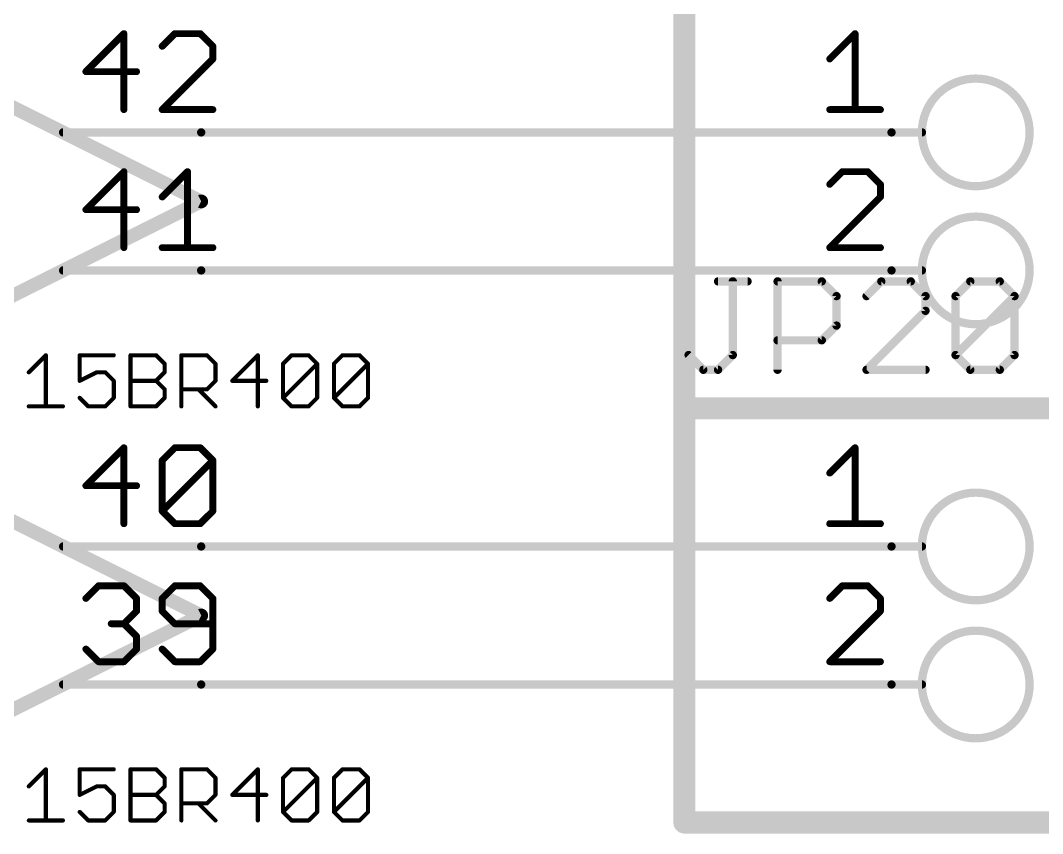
# Model space of a CAD drawing. Extents: x -72 to 265, y -97 to 216.
# Drawn here: x 19.53 to 38.34, y 32.82 to 47.78 of the extents above; entities that cross this region are included whole.
import ezdxf

# ---------------------------------------------------------------- set-up
doc = ezdxf.new("R2010")
doc.units = 0
for name, color, linetype in [('91', 94, 'CONTINUOUS'), ('94', 14, 'CONTINUOUS'), ('95', 251, 'CONTINUOUS'), ('96', 251, 'CONTINUOUS')]:
    doc.layers.add(name, color=color, linetype=linetype)

msp = doc.modelspace()

# ---------------------------------------------------------------- linework, layer by layer
at = {"layer": '91', "const_width": 0.1524}
for points in [[(22.86, 45.72), (35.56, 45.72)], [(35.56, 43.18), (22.86, 43.18)], [(22.86, 38.1), (35.56, 38.1)], [(35.56, 35.56), (22.86, 35.56)]]:
    msp.add_lwpolyline(points, dxfattribs=at)
at = {"layer": '91', "const_width": 0.0762}
for points in [[(22.86, 45.7581, 1), (22.86, 45.6819)], [(35.56, 45.6819, 1), (35.56, 45.7581)], [(22.86, 43.2181, 1), (22.86, 43.1419)], [(35.56, 43.1419, 1), (35.56, 43.2181)], [(22.86, 38.1381, 1), (22.86, 38.0619)], [(35.56, 38.0619, 1), (35.56, 38.1381)], [(22.86, 35.5981, 1), (22.86, 35.5219)], [(35.56, 35.5219, 1), (35.56, 35.5981)]]:
    msp.add_lwpolyline(points, format="xyb", dxfattribs=at)
at = {"layer": '94'}
for points, const_width in [([(22.86, 44.45), (15.24, 48.26)], 0.254), ([(31.75, 48.26), (31.75, 40.64)], 0.4064), ([(22.86, 45.72), (20.32, 45.72)], 0.1524), ([(35.56, 45.72), (36.1188, 45.72)], 0.1524), ([(15.24, 40.64), (22.86, 44.45)], 0.254), ([(22.86, 43.18), (20.32, 43.18)], 0.1524), ([(35.56, 43.18), (36.1188, 43.18)], 0.1524), ([(31.75, 40.64), (39.37, 40.64)], 0.4064), ([(39.37, 40.64), (31.75, 40.64)], 0.4064), ([(31.75, 40.64), (31.75, 33.02)], 0.4064), ([(22.86, 36.83), (15.24, 40.64)], 0.254), ([(22.86, 38.1), (20.32, 38.1)], 0.1524), ([(35.56, 38.1), (36.1188, 38.1)], 0.1524), ([(15.24, 33.02), (22.86, 36.83)], 0.254), ([(22.86, 35.56), (20.32, 35.56)], 0.1524), ([(35.56, 35.56), (36.1188, 35.56)], 0.1524), ([(31.75, 33.02), (39.37, 33.02)], 0.4064)]:
    msp.add_lwpolyline(points, dxfattribs=dict(at, const_width=const_width))
for points, const_width in [([(37.1094, 44.7294, 1), (37.1094, 46.7106, 1), (37.1094, 44.7294)], 0.1524), ([(20.32, 45.7581, 1), (20.32, 45.6819)], 0.0762), ([(22.86, 45.6819, 1), (22.86, 45.7581)], 0.0762), ([(35.56, 45.7581, 1), (35.56, 45.6819)], 0.0762), ([(36.1188, 45.6819, 1), (36.1188, 45.7581)], 0.0762), ([(22.8884, 44.3932, 1), (22.8316, 44.5068)], 0.127), ([(22.8316, 44.3932, 1), (22.8884, 44.5068)], 0.127), ([(37.1094, 42.1894, 1), (37.1094, 44.1706, 1), (37.1094, 42.1894)], 0.1524), ([(20.32, 43.2181, 1), (20.32, 43.1419)], 0.0762), ([(22.86, 43.1419, 1), (22.86, 43.2181)], 0.0762), ([(35.56, 43.2181, 1), (35.56, 43.1419)], 0.0762), ([(36.1188, 43.1419, 1), (36.1188, 43.2181)], 0.0762), ([(31.75, 40.7416, 1), (31.75, 40.5384)], 0.2032), ([(31.75, 40.7416, 1), (31.75, 40.5384)], 0.2032), ([(31.8516, 40.64, 1), (31.6484, 40.64)], 0.2032), ([(31.6484, 40.64, 1), (31.8516, 40.64)], 0.2032), ([(37.1094, 37.1094, 1), (37.1094, 39.0906, 1), (37.1094, 37.1094)], 0.1524), ([(20.32, 38.1381, 1), (20.32, 38.0619)], 0.0762), ([(22.86, 38.0619, 1), (22.86, 38.1381)], 0.0762), ([(35.56, 38.1381, 1), (35.56, 38.0619)], 0.0762), ([(36.1188, 38.0619, 1), (36.1188, 38.1381)], 0.0762), ([(22.8884, 36.7732, 1), (22.8316, 36.8868)], 0.127), ([(22.8316, 36.7732, 1), (22.8884, 36.8868)], 0.127), ([(37.1094, 34.5694, 1), (37.1094, 36.5506, 1), (37.1094, 34.5694)], 0.1524), ([(20.32, 35.5981, 1), (20.32, 35.5219)], 0.0762), ([(22.86, 35.5219, 1), (22.86, 35.5981)], 0.0762), ([(35.56, 35.5981, 1), (35.56, 35.5219)], 0.0762), ([(36.1188, 35.5219, 1), (36.1188, 35.5981)], 0.0762), ([(31.75, 33.1216, 1), (31.75, 32.9184)], 0.2032), ([(31.6484, 33.02, 1), (31.8516, 33.02)], 0.2032)]:
    msp.add_lwpolyline(points, format="xyb", dxfattribs=dict(at, const_width=const_width))
at = {"layer": '95'}
for points, const_width in [([(21.4382, 47.5373), (20.7391, 46.8382)], 0.127), ([(21.4382, 46.1391), (21.4382, 47.5373)], 0.127), ([(22.3754, 47.5373), (22.1424, 47.3043)], 0.127), ([(22.8415, 47.5373), (22.3754, 47.5373)], 0.127), ([(23.0745, 47.3043), (22.8415, 47.5373)], 0.127), ([(34.4234, 47.0712), (34.8895, 47.5373)], 0.127), ([(34.8895, 47.5373), (34.8895, 46.1391)], 0.127), ([(23.0745, 47.0712), (23.0745, 47.3043)], 0.127), ([(22.1424, 46.1391), (23.0745, 47.0712)], 0.127), ([(20.7391, 46.8382), (21.6712, 46.8382)], 0.127), ([(23.0745, 46.1391), (22.1424, 46.1391)], 0.127), ([(34.4234, 46.1391), (35.3556, 46.1391)], 0.127), ([(21.4382, 44.9973), (20.7391, 44.2982)], 0.127), ([(21.4382, 43.5991), (21.4382, 44.9973)], 0.127), ([(22.1424, 44.5312), (22.6084, 44.9973)], 0.127), ([(22.6084, 44.9973), (22.6084, 43.5991)], 0.127), ([(34.6565, 44.9973), (34.4234, 44.7643)], 0.127), ([(35.1225, 44.9973), (34.6565, 44.9973)], 0.127), ([(35.3556, 44.7643), (35.1225, 44.9973)], 0.127), ([(35.3556, 44.5312), (35.3556, 44.7643)], 0.127), ([(34.4234, 43.5991), (35.3556, 44.5312)], 0.127), ([(20.7391, 44.2982), (21.6712, 44.2982)], 0.127), ([(22.1424, 43.5991), (23.0745, 43.5991)], 0.127), ([(35.3556, 43.5991), (34.4234, 43.5991)], 0.127), ([(32.3685, 42.9782), (32.9109, 42.9782)], 0.1524), ([(32.6397, 41.6224), (32.6397, 42.9782)], 0.1524), ([(33.4634, 41.3512), (33.4634, 42.9782)], 0.1524), ([(33.4634, 42.9782), (34.2769, 42.9782)], 0.1524), ([(34.2769, 42.9782), (34.548, 42.707)], 0.1524), ([(35.3717, 42.9782), (35.1005, 42.707)], 0.1524), ([(35.914, 42.9782), (35.3717, 42.9782)], 0.1524), ([(36.1852, 42.707), (35.914, 42.9782)], 0.1524), ([(36.7377, 42.707), (37.0088, 42.9782)], 0.1524), ([(37.0088, 42.9782), (37.5512, 42.9782)], 0.1524), ([(37.5512, 42.9782), (37.8223, 42.707)], 0.1524), ([(34.548, 42.707), (34.548, 42.1647)], 0.1524), ([(36.1852, 42.4359), (36.1852, 42.707)], 0.1524), ([(36.7377, 41.6224), (36.7377, 42.707)], 0.1524), ([(36.7377, 41.6224), (37.8223, 42.707)], 0.1524), ([(37.8223, 42.707), (37.8223, 41.6224)], 0.1524), ([(35.1005, 41.3512), (36.1852, 42.4359)], 0.1524), ([(34.548, 42.1647), (34.2769, 41.8935)], 0.1524), ([(34.2769, 41.8935), (33.4634, 41.8935)], 0.1524), ([(31.8262, 41.6224), (32.0974, 41.3512)], 0.1524), ([(32.3685, 41.3512), (32.6397, 41.6224)], 0.1524), ([(37.0088, 41.3512), (36.7377, 41.6224)], 0.1524), ([(37.8223, 41.6224), (37.5512, 41.3512)], 0.1524), ([(32.0974, 41.3512), (32.3685, 41.3512)], 0.1524), ([(36.1852, 41.3512), (35.1005, 41.3512)], 0.1524), ([(37.5512, 41.3512), (37.0088, 41.3512)], 0.1524), ([(21.4382, 39.9173), (20.7391, 39.2182)], 0.127), ([(21.4382, 38.5191), (21.4382, 39.9173)], 0.127), ([(22.1424, 39.6843), (22.3754, 39.9173)], 0.127), ([(22.3754, 39.9173), (22.8415, 39.9173)], 0.127), ([(22.8415, 39.9173), (23.0745, 39.6843)], 0.127), ([(34.4234, 39.4512), (34.8895, 39.9173)], 0.127), ([(34.8895, 39.9173), (34.8895, 38.5191)], 0.127), ([(22.1424, 38.7521), (22.1424, 39.6843)], 0.127), ([(22.1424, 38.7521), (23.0745, 39.6843)], 0.127), ([(23.0745, 39.6843), (23.0745, 38.7521)], 0.127), ([(20.7391, 39.2182), (21.6712, 39.2182)], 0.127), ([(22.3754, 38.5191), (22.1424, 38.7521)], 0.127), ([(23.0745, 38.7521), (22.8415, 38.5191)], 0.127), ([(22.8415, 38.5191), (22.3754, 38.5191)], 0.127), ([(34.4234, 38.5191), (35.3556, 38.5191)], 0.127), ([(20.7391, 37.1443), (20.9721, 37.3773)], 0.127), ([(20.9721, 37.3773), (21.4382, 37.3773)], 0.127), ([(21.4382, 37.3773), (21.6712, 37.1443)], 0.127), ([(22.3754, 37.3773), (22.1424, 37.1443)], 0.127), ([(22.8415, 37.3773), (22.3754, 37.3773)], 0.127), ([(23.0745, 37.1443), (22.8415, 37.3773)], 0.127), ([(34.6565, 37.3773), (34.4234, 37.1443)], 0.127), ([(35.1225, 37.3773), (34.6565, 37.3773)], 0.127), ([(35.3556, 37.1443), (35.1225, 37.3773)], 0.127), ([(21.6712, 37.1443), (21.6712, 36.9112)], 0.127), ([(22.1424, 37.1443), (22.1424, 36.9112)], 0.127), ([(23.0745, 36.2121), (23.0745, 37.1443)], 0.127), ([(35.3556, 36.9112), (35.3556, 37.1443)], 0.127), ([(21.6712, 36.9112), (21.4382, 36.6782)], 0.127), ([(22.1424, 36.9112), (22.3754, 36.6782)], 0.127), ([(34.4234, 35.9791), (35.3556, 36.9112)], 0.127), ([(21.4382, 36.6782), (21.2052, 36.6782)], 0.127), ([(21.4382, 36.6782), (21.6712, 36.4452)], 0.127), ([(22.3754, 36.6782), (23.0745, 36.6782)], 0.127), ([(21.6712, 36.4452), (21.6712, 36.2121)], 0.127), ([(20.9721, 35.9791), (20.7391, 36.2121)], 0.127), ([(21.6712, 36.2121), (21.4382, 35.9791)], 0.127), ([(22.1424, 36.2121), (22.3754, 35.9791)], 0.127), ([(22.8415, 35.9791), (23.0745, 36.2121)], 0.127), ([(21.4382, 35.9791), (20.9721, 35.9791)], 0.127), ([(22.3754, 35.9791), (22.8415, 35.9791)], 0.127), ([(35.3556, 35.9791), (34.4234, 35.9791)], 0.127)]:
    msp.add_lwpolyline(points, dxfattribs=dict(at, const_width=const_width))
for points, const_width in [([(21.4699, 47.5373, 1), (21.4064, 47.5373)], 0.0635), ([(21.4606, 47.5148, 1), (21.4157, 47.5597)], 0.0635), ([(22.3754, 47.569, 1), (22.3754, 47.5055)], 0.0635), ([(22.3979, 47.5148, 1), (22.353, 47.5597)], 0.0635), ([(22.8639, 47.5597, 1), (22.819, 47.5148)], 0.0635), ([(22.8415, 47.5055, 1), (22.8415, 47.569)], 0.0635), ([(34.9212, 47.5373, 1), (34.8577, 47.5373)], 0.0635), ([(34.9119, 47.5148, 1), (34.867, 47.5597)], 0.0635), ([(22.1199, 47.3267, 1), (22.1648, 47.2818)], 0.0635), ([(23.1063, 47.3043, 1), (23.0428, 47.3043)], 0.0635), ([(23.0521, 47.2818, 1), (23.097, 47.3267)], 0.0635), ([(23.0428, 47.0712, 1), (23.1063, 47.0712)], 0.0635), ([(23.097, 47.0488, 1), (23.0521, 47.0937)], 0.0635), ([(34.401, 47.0937, 1), (34.4459, 47.0488)], 0.0635), ([(20.7391, 46.8699, 1), (20.7391, 46.8064)], 0.0635), ([(20.7166, 46.8606, 1), (20.7616, 46.8157)], 0.0635), ([(21.6712, 46.8064, 1), (21.6712, 46.8699)], 0.0635), ([(21.4064, 46.1391, 1), (21.4699, 46.1391)], 0.0635), ([(22.1424, 46.1709, 1), (22.1424, 46.1073)], 0.0635), ([(22.1199, 46.1616, 1), (22.1648, 46.1166)], 0.0635), ([(23.0745, 46.1073, 1), (23.0745, 46.1709)], 0.0635), ([(34.4234, 46.1709, 1), (34.4234, 46.1073)], 0.0635), ([(34.8577, 46.1391, 1), (34.9212, 46.1391)], 0.0635), ([(35.3556, 46.1073, 1), (35.3556, 46.1709)], 0.0635), ([(21.4699, 44.9973, 1), (21.4064, 44.9973)], 0.0635), ([(21.4606, 44.9748, 1), (21.4157, 45.0197)], 0.0635), ([(22.6402, 44.9973, 1), (22.5767, 44.9973)], 0.0635), ([(22.6309, 44.9748, 1), (22.586, 45.0197)], 0.0635), ([(34.6565, 45.029, 1), (34.6565, 44.9655)], 0.0635), ([(34.6789, 44.9748, 1), (34.634, 45.0197)], 0.0635), ([(35.145, 45.0197, 1), (35.1001, 44.9748)], 0.0635), ([(35.1225, 44.9655, 1), (35.1225, 45.029)], 0.0635), ([(34.401, 44.7867, 1), (34.4459, 44.7418)], 0.0635), ([(35.3873, 44.7643, 1), (35.3238, 44.7643)], 0.0635), ([(35.3331, 44.7418, 1), (35.378, 44.7867)], 0.0635), ([(22.1199, 44.5537, 1), (22.1648, 44.5088)], 0.0635), ([(35.378, 44.5088, 1), (35.3331, 44.5537)], 0.0635), ([(35.3238, 44.5312, 1), (35.3873, 44.5312)], 0.0635), ([(20.7391, 44.3299, 1), (20.7391, 44.2664)], 0.0635), ([(20.7166, 44.3206, 1), (20.7616, 44.2757)], 0.0635), ([(21.6712, 44.2664, 1), (21.6712, 44.3299)], 0.0635), ([(21.4064, 43.5991, 1), (21.4699, 43.5991)], 0.0635), ([(22.1424, 43.6309, 1), (22.1424, 43.5673)], 0.0635), ([(22.5767, 43.5991, 1), (22.6402, 43.5991)], 0.0635), ([(23.0745, 43.5673, 1), (23.0745, 43.6309)], 0.0635), ([(34.4234, 43.6309, 1), (34.4234, 43.5673)], 0.0635), ([(34.401, 43.6216, 1), (34.4459, 43.5766)], 0.0635), ([(35.3556, 43.5673, 1), (35.3556, 43.6309)], 0.0635), ([(32.3685, 43.0163, 1), (32.3685, 42.9401)], 0.0762), ([(32.6778, 42.9782, 1), (32.6016, 42.9782)], 0.0762), ([(32.9109, 42.9401, 1), (32.9109, 43.0163)], 0.0762), ([(33.5015, 42.9782, 1), (33.4253, 42.9782)], 0.0762), ([(33.4634, 43.0163, 1), (33.4634, 42.9401)], 0.0762), ([(34.3038, 43.0051, 1), (34.2499, 42.9512)], 0.0762), ([(34.2769, 42.9401, 1), (34.2769, 43.0163)], 0.0762), ([(35.3717, 43.0163, 1), (35.3717, 42.9401)], 0.0762), ([(35.3986, 42.9512, 1), (35.3447, 43.0051)], 0.0762), ([(35.9409, 43.0051, 1), (35.8871, 42.9512)], 0.0762), ([(35.914, 42.9401, 1), (35.914, 43.0163)], 0.0762), ([(37.0088, 43.0163, 1), (37.0088, 42.9401)], 0.0762), ([(37.0358, 42.9512, 1), (36.9819, 43.0051)], 0.0762), ([(37.5781, 43.0051, 1), (37.5242, 42.9512)], 0.0762), ([(37.5512, 42.9401, 1), (37.5512, 43.0163)], 0.0762), ([(34.5861, 42.707, 1), (34.5099, 42.707)], 0.0762), ([(34.5211, 42.6801, 1), (34.575, 42.734)], 0.0762), ([(35.0736, 42.734, 1), (35.1275, 42.6801)], 0.0762), ([(36.2233, 42.707, 1), (36.1471, 42.707)], 0.0762), ([(36.1582, 42.6801, 1), (36.2121, 42.734)], 0.0762), ([(36.7107, 42.734, 1), (36.7646, 42.6801)], 0.0762), ([(36.7758, 42.707, 1), (36.6996, 42.707)], 0.0762), ([(37.8604, 42.707, 1), (37.7842, 42.707)], 0.0762), ([(37.8493, 42.6801, 1), (37.7954, 42.734)], 0.0762), ([(37.7954, 42.6801, 1), (37.8493, 42.734)], 0.0762), ([(36.2121, 42.4089, 1), (36.1582, 42.4628)], 0.0762), ([(36.1471, 42.4359, 1), (36.2233, 42.4359)], 0.0762), ([(34.5099, 42.1647, 1), (34.5861, 42.1647)], 0.0762), ([(34.575, 42.1378, 1), (34.5211, 42.1916)], 0.0762), ([(33.4634, 41.9316, 1), (33.4634, 41.8554)], 0.0762), ([(34.2499, 41.9205, 1), (34.3038, 41.8666)], 0.0762), ([(34.2769, 41.8554, 1), (34.2769, 41.9316)], 0.0762), ([(31.8531, 41.6493, 1), (31.7993, 41.5954)], 0.0762), ([(32.6016, 41.6224, 1), (32.6778, 41.6224)], 0.0762), ([(32.6666, 41.5954, 1), (32.6128, 41.6493)], 0.0762), ([(36.7646, 41.6493, 1), (36.7107, 41.5954)], 0.0762), ([(36.7107, 41.6493, 1), (36.7646, 41.5954)], 0.0762), ([(36.6996, 41.6224, 1), (36.7758, 41.6224)], 0.0762), ([(37.7842, 41.6224, 1), (37.8604, 41.6224)], 0.0762), ([(37.8493, 41.5954, 1), (37.7954, 41.6493)], 0.0762), ([(32.0974, 41.3893, 1), (32.0974, 41.3131)], 0.0762), ([(32.0704, 41.3243, 1), (32.1243, 41.3781)], 0.0762), ([(32.3416, 41.3781, 1), (32.3955, 41.3243)], 0.0762), ([(32.3685, 41.3131, 1), (32.3685, 41.3893)], 0.0762), ([(33.4253, 41.3512, 1), (33.5015, 41.3512)], 0.0762), ([(35.1005, 41.3893, 1), (35.1005, 41.3131)], 0.0762), ([(35.0736, 41.3781, 1), (35.1275, 41.3243)], 0.0762), ([(36.1852, 41.3131, 1), (36.1852, 41.3893)], 0.0762), ([(37.0088, 41.3893, 1), (37.0088, 41.3131)], 0.0762), ([(36.9819, 41.3243, 1), (37.0358, 41.3781)], 0.0762), ([(37.5242, 41.3781, 1), (37.5781, 41.3243)], 0.0762), ([(37.5512, 41.3131, 1), (37.5512, 41.3893)], 0.0762), ([(21.4699, 39.9173, 1), (21.4064, 39.9173)], 0.0635), ([(21.4606, 39.8948, 1), (21.4157, 39.9397)], 0.0635), ([(22.3754, 39.949, 1), (22.3754, 39.8855)], 0.0635), ([(22.3979, 39.8948, 1), (22.353, 39.9397)], 0.0635), ([(22.8639, 39.9397, 1), (22.819, 39.8948)], 0.0635), ([(22.8415, 39.8855, 1), (22.8415, 39.949)], 0.0635), ([(34.9212, 39.9173, 1), (34.8577, 39.9173)], 0.0635), ([(34.9119, 39.8948, 1), (34.867, 39.9397)], 0.0635), ([(22.1741, 39.6843, 1), (22.1106, 39.6843)], 0.0635), ([(22.1199, 39.7067, 1), (22.1648, 39.6618)], 0.0635), ([(23.1063, 39.6843, 1), (23.0428, 39.6843)], 0.0635), ([(23.097, 39.6618, 1), (23.0521, 39.7067)], 0.0635), ([(23.0521, 39.6618, 1), (23.097, 39.7067)], 0.0635), ([(34.401, 39.4737, 1), (34.4459, 39.4288)], 0.0635), ([(20.7391, 39.2499, 1), (20.7391, 39.1864)], 0.0635), ([(20.7166, 39.2406, 1), (20.7616, 39.1957)], 0.0635), ([(21.6712, 39.1864, 1), (21.6712, 39.2499)], 0.0635), ([(22.1648, 38.7746, 1), (22.1199, 38.7297)], 0.0635), ([(22.1199, 38.7746, 1), (22.1648, 38.7297)], 0.0635), ([(22.1106, 38.7521, 1), (22.1741, 38.7521)], 0.0635), ([(23.0428, 38.7521, 1), (23.1063, 38.7521)], 0.0635), ([(23.097, 38.7297, 1), (23.0521, 38.7746)], 0.0635), ([(21.4064, 38.5191, 1), (21.4699, 38.5191)], 0.0635), ([(22.3754, 38.5509, 1), (22.3754, 38.4873)], 0.0635), ([(22.353, 38.4966, 1), (22.3979, 38.5416)], 0.0635), ([(22.819, 38.5416, 1), (22.8639, 38.4966)], 0.0635), ([(22.8415, 38.4873, 1), (22.8415, 38.5509)], 0.0635), ([(34.4234, 38.5509, 1), (34.4234, 38.4873)], 0.0635), ([(34.8577, 38.5191, 1), (34.9212, 38.5191)], 0.0635), ([(35.3556, 38.4873, 1), (35.3556, 38.5509)], 0.0635), ([(20.9721, 37.409, 1), (20.9721, 37.3455)], 0.0635), ([(20.9946, 37.3548, 1), (20.9497, 37.3997)], 0.0635), ([(21.4606, 37.3997, 1), (21.4157, 37.3548)], 0.0635), ([(21.4382, 37.3455, 1), (21.4382, 37.409)], 0.0635), ([(22.3754, 37.409, 1), (22.3754, 37.3455)], 0.0635), ([(22.3979, 37.3548, 1), (22.353, 37.3997)], 0.0635), ([(22.8639, 37.3997, 1), (22.819, 37.3548)], 0.0635), ([(22.8415, 37.3455, 1), (22.8415, 37.409)], 0.0635), ([(34.6565, 37.409, 1), (34.6565, 37.3455)], 0.0635), ([(34.6789, 37.3548, 1), (34.634, 37.3997)], 0.0635), ([(35.145, 37.3997, 1), (35.1001, 37.3548)], 0.0635), ([(35.1225, 37.3455, 1), (35.1225, 37.409)], 0.0635), ([(20.7166, 37.1667, 1), (20.7616, 37.1218)], 0.0635), ([(21.703, 37.1443, 1), (21.6395, 37.1443)], 0.0635), ([(21.6488, 37.1218, 1), (21.6937, 37.1667)], 0.0635), ([(22.1741, 37.1443, 1), (22.1106, 37.1443)], 0.0635), ([(22.1199, 37.1667, 1), (22.1648, 37.1218)], 0.0635), ([(23.1063, 37.1443, 1), (23.0428, 37.1443)], 0.0635), ([(23.0521, 37.1218, 1), (23.097, 37.1667)], 0.0635), ([(34.401, 37.1667, 1), (34.4459, 37.1218)], 0.0635), ([(35.3873, 37.1443, 1), (35.3238, 37.1443)], 0.0635), ([(35.3331, 37.1218, 1), (35.378, 37.1667)], 0.0635), ([(21.6395, 36.9112, 1), (21.703, 36.9112)], 0.0635), ([(21.6937, 36.8888, 1), (21.6488, 36.9337)], 0.0635), ([(22.1648, 36.9337, 1), (22.1199, 36.8888)], 0.0635), ([(22.1106, 36.9112, 1), (22.1741, 36.9112)], 0.0635), ([(35.3238, 36.9112, 1), (35.3873, 36.9112)], 0.0635), ([(35.378, 36.8888, 1), (35.3331, 36.9337)], 0.0635), ([(21.2052, 36.7099, 1), (21.2052, 36.6464)], 0.0635), ([(21.4606, 36.7006, 1), (21.4157, 36.6557)], 0.0635), ([(21.4157, 36.7006, 1), (21.4606, 36.6557)], 0.0635), ([(21.4382, 36.6464, 1), (21.4382, 36.7099)], 0.0635), ([(22.3754, 36.7099, 1), (22.3754, 36.6464)], 0.0635), ([(22.353, 36.6557, 1), (22.3979, 36.7006)], 0.0635), ([(23.0745, 36.6464, 1), (23.0745, 36.7099)], 0.0635), ([(21.703, 36.4452, 1), (21.6395, 36.4452)], 0.0635), ([(21.6488, 36.4227, 1), (21.6937, 36.4676)], 0.0635), ([(20.7616, 36.2346, 1), (20.7166, 36.1897)], 0.0635), ([(21.6395, 36.2121, 1), (21.703, 36.2121)], 0.0635), ([(21.6937, 36.1897, 1), (21.6488, 36.2346)], 0.0635), ([(22.1648, 36.2346, 1), (22.1199, 36.1897)], 0.0635), ([(23.0428, 36.2121, 1), (23.1063, 36.2121)], 0.0635), ([(23.097, 36.1897, 1), (23.0521, 36.2346)], 0.0635), ([(20.9721, 36.0109, 1), (20.9721, 35.9474)], 0.0635), ([(20.9497, 35.9566, 1), (20.9946, 36.0016)], 0.0635), ([(21.4157, 36.0016, 1), (21.4606, 35.9566)], 0.0635), ([(21.4382, 35.9474, 1), (21.4382, 36.0109)], 0.0635), ([(22.3754, 36.0109, 1), (22.3754, 35.9474)], 0.0635), ([(22.353, 35.9566, 1), (22.3979, 36.0016)], 0.0635), ([(22.819, 36.0016, 1), (22.8639, 35.9566)], 0.0635), ([(22.8415, 35.9474, 1), (22.8415, 36.0109)], 0.0635), ([(34.4234, 36.0109, 1), (34.4234, 35.9474)], 0.0635), ([(34.401, 36.0016, 1), (34.4459, 35.9566)], 0.0635), ([(35.3556, 35.9474, 1), (35.3556, 36.0109)], 0.0635)]:
    msp.add_lwpolyline(points, format="xyb", dxfattribs=dict(at, const_width=const_width))
at = {"layer": '96', "const_width": 0.0762}
for points in [[(19.6891, 41.3052), (20.0027, 41.6187)], [(20.0027, 41.6187), (20.0027, 40.6781)], [(21.2517, 41.6187), (20.6247, 41.6187)], [(20.6247, 41.6187), (20.6247, 41.1484)], [(21.5602, 40.6781), (21.5602, 41.6187)], [(21.5602, 41.6187), (22.0305, 41.6187)], [(22.0305, 41.6187), (22.1872, 41.4619)], [(22.4957, 40.6781), (22.4957, 41.6187)], [(22.4957, 41.6187), (22.966, 41.6187)], [(22.966, 41.6187), (23.1228, 41.4619)], [(23.9015, 41.6187), (23.4312, 41.1484)], [(23.9015, 40.6781), (23.9015, 41.6187)], [(24.3667, 41.4619), (24.5235, 41.6187)], [(24.5235, 41.6187), (24.837, 41.6187)], [(24.837, 41.6187), (24.9938, 41.4619)], [(25.3023, 41.4619), (25.459, 41.6187)], [(25.459, 41.6187), (25.7726, 41.6187)], [(25.7726, 41.6187), (25.9293, 41.4619)], [(22.1872, 41.4619), (22.1872, 41.3052)], [(23.1228, 41.4619), (23.1228, 41.1484)], [(24.3667, 40.8349), (24.3667, 41.4619)], [(24.3667, 40.8349), (24.9938, 41.4619)], [(24.9938, 41.4619), (24.9938, 40.8349)], [(25.3023, 40.8349), (25.3023, 41.4619)], [(25.3023, 40.8349), (25.9293, 41.4619)], [(25.9293, 41.4619), (25.9293, 40.8349)], [(20.6247, 41.1484), (20.9382, 41.3052)], [(20.9382, 41.3052), (21.095, 41.3052)], [(21.095, 41.3052), (21.2517, 41.1484)], [(21.2517, 41.1484), (21.2517, 40.8349)], [(21.5602, 41.1484), (22.0305, 41.1484)], [(22.1872, 41.3052), (22.0305, 41.1484)], [(22.0305, 41.1484), (22.1872, 40.9916)], [(23.1228, 41.1484), (22.966, 40.9916)], [(23.4312, 41.1484), (24.0583, 41.1484)], [(22.1872, 40.9916), (22.1872, 40.8349)], [(22.966, 40.9916), (22.4957, 40.9916)], [(22.8092, 40.9916), (23.1228, 40.6781)], [(20.7814, 40.6781), (20.6247, 40.8349)], [(21.2517, 40.8349), (21.095, 40.6781)], [(22.1872, 40.8349), (22.0305, 40.6781)], [(24.5235, 40.6781), (24.3667, 40.8349)], [(24.9938, 40.8349), (24.837, 40.6781)], [(25.459, 40.6781), (25.3023, 40.8349)], [(25.9293, 40.8349), (25.7726, 40.6781)], [(19.6891, 40.6781), (20.3162, 40.6781)], [(21.095, 40.6781), (20.7814, 40.6781)], [(22.0305, 40.6781), (21.5602, 40.6781)], [(24.837, 40.6781), (24.5235, 40.6781)], [(25.7726, 40.6781), (25.459, 40.6781)], [(19.6891, 33.6852), (20.0027, 33.9987)], [(20.0027, 33.9987), (20.0027, 33.0581)], [(21.2517, 33.9987), (20.6247, 33.9987)], [(20.6247, 33.9987), (20.6247, 33.5284)], [(21.5602, 33.0581), (21.5602, 33.9987)], [(21.5602, 33.9987), (22.0305, 33.9987)], [(22.0305, 33.9987), (22.1872, 33.8419)], [(22.4957, 33.0581), (22.4957, 33.9987)], [(22.4957, 33.9987), (22.966, 33.9987)], [(22.966, 33.9987), (23.1228, 33.8419)], [(23.9015, 33.9987), (23.4312, 33.5284)], [(23.9015, 33.0581), (23.9015, 33.9987)], [(24.3667, 33.8419), (24.5235, 33.9987)], [(24.5235, 33.9987), (24.837, 33.9987)], [(24.837, 33.9987), (24.9938, 33.8419)], [(25.3023, 33.8419), (25.459, 33.9987)], [(25.459, 33.9987), (25.7726, 33.9987)], [(25.7726, 33.9987), (25.9293, 33.8419)], [(22.1872, 33.8419), (22.1872, 33.6852)], [(23.1228, 33.8419), (23.1228, 33.5284)], [(24.3667, 33.2149), (24.3667, 33.8419)], [(24.3667, 33.2149), (24.9938, 33.8419)], [(24.9938, 33.8419), (24.9938, 33.2149)], [(25.3023, 33.2149), (25.3023, 33.8419)], [(25.3023, 33.2149), (25.9293, 33.8419)], [(25.9293, 33.8419), (25.9293, 33.2149)], [(20.6247, 33.5284), (20.9382, 33.6852)], [(20.9382, 33.6852), (21.095, 33.6852)], [(21.095, 33.6852), (21.2517, 33.5284)], [(22.1872, 33.6852), (22.0305, 33.5284)], [(21.2517, 33.5284), (21.2517, 33.2149)], [(21.5602, 33.5284), (22.0305, 33.5284)], [(22.0305, 33.5284), (22.1872, 33.3716)], [(23.1228, 33.5284), (22.966, 33.3716)], [(23.4312, 33.5284), (24.0583, 33.5284)], [(22.1872, 33.3716), (22.1872, 33.2149)], [(22.966, 33.3716), (22.4957, 33.3716)], [(22.8092, 33.3716), (23.1228, 33.0581)], [(19.6891, 33.0581), (20.3162, 33.0581)], [(20.7814, 33.0581), (20.6247, 33.2149)], [(21.095, 33.0581), (20.7814, 33.0581)], [(21.2517, 33.2149), (21.095, 33.0581)], [(22.0305, 33.0581), (21.5602, 33.0581)], [(22.1872, 33.2149), (22.0305, 33.0581)], [(24.5235, 33.0581), (24.3667, 33.2149)], [(24.837, 33.0581), (24.5235, 33.0581)], [(24.9938, 33.2149), (24.837, 33.0581)], [(25.459, 33.0581), (25.3023, 33.2149)], [(25.7726, 33.0581), (25.459, 33.0581)], [(25.9293, 33.2149), (25.7726, 33.0581)]]:
    msp.add_lwpolyline(points, dxfattribs=at)
at = {"layer": '96', "const_width": 0.0381}
for points in [[(20.0217, 41.6187, 1), (19.9836, 41.6187)], [(20.0161, 41.6052, 1), (19.9892, 41.6322)], [(20.6437, 41.6187, 1), (20.6056, 41.6187)], [(20.6247, 41.6378, 1), (20.6247, 41.5997)], [(21.2517, 41.5997, 1), (21.2517, 41.6378)], [(21.5792, 41.6187, 1), (21.5411, 41.6187)], [(21.5602, 41.6378, 1), (21.5602, 41.5997)], [(22.0439, 41.6322, 1), (22.017, 41.6052)], [(22.0305, 41.5997, 1), (22.0305, 41.6378)], [(22.5147, 41.6187, 1), (22.4766, 41.6187)], [(22.4957, 41.6378, 1), (22.4957, 41.5997)], [(22.9795, 41.6322, 1), (22.9525, 41.6052)], [(22.966, 41.5997, 1), (22.966, 41.6378)], [(23.9206, 41.6187, 1), (23.8825, 41.6187)], [(23.915, 41.6052, 1), (23.888, 41.6322)], [(24.5235, 41.6378, 1), (24.5235, 41.5997)], [(24.537, 41.6052, 1), (24.51, 41.6322)], [(24.8505, 41.6322, 1), (24.8236, 41.6052)], [(24.837, 41.5997, 1), (24.837, 41.6378)], [(25.459, 41.6378, 1), (25.459, 41.5997)], [(25.4725, 41.6052, 1), (25.4455, 41.6322)], [(25.786, 41.6322, 1), (25.7591, 41.6052)], [(25.7726, 41.5997, 1), (25.7726, 41.6378)], [(22.2063, 41.4619, 1), (22.1682, 41.4619)], [(22.1738, 41.4485, 1), (22.2007, 41.4754)], [(23.1418, 41.4619, 1), (23.1037, 41.4619)], [(23.1093, 41.4485, 1), (23.1362, 41.4754)], [(24.3858, 41.4619, 1), (24.3477, 41.4619)], [(24.3533, 41.4754, 1), (24.3802, 41.4485)], [(25.0129, 41.4619, 1), (24.9748, 41.4619)], [(25.0073, 41.4485, 1), (24.9803, 41.4754)], [(24.9803, 41.4485, 1), (25.0073, 41.4754)], [(25.3213, 41.4619, 1), (25.2832, 41.4619)], [(25.2888, 41.4754, 1), (25.3157, 41.4485)], [(25.9484, 41.4619, 1), (25.9103, 41.4619)], [(25.9428, 41.4485, 1), (25.9158, 41.4754)], [(25.9158, 41.4485, 1), (25.9428, 41.4754)], [(19.6757, 41.3186, 1), (19.7026, 41.2917)], [(20.6161, 41.1654, 1), (20.6332, 41.1314)], [(20.9382, 41.3242, 1), (20.9382, 41.2861)], [(20.9467, 41.2881, 1), (20.9297, 41.3222)], [(21.1084, 41.3186, 1), (21.0815, 41.2917)], [(21.095, 41.2861, 1), (21.095, 41.3242)], [(21.2708, 41.1484, 1), (21.2327, 41.1484)], [(21.2383, 41.1349, 1), (21.2652, 41.1619)], [(21.5602, 41.1675, 1), (21.5602, 41.1294)], [(22.0439, 41.1619, 1), (22.017, 41.1349)], [(22.017, 41.1619, 1), (22.0439, 41.1349)], [(22.0305, 41.1294, 1), (22.0305, 41.1675)], [(22.1682, 41.3052, 1), (22.2063, 41.3052)], [(22.2007, 41.2917, 1), (22.1738, 41.3186)], [(23.1362, 41.1349, 1), (23.1093, 41.1619)], [(23.4312, 41.1675, 1), (23.4312, 41.1294)], [(23.4177, 41.1619, 1), (23.4447, 41.1349)], [(24.0583, 41.1294, 1), (24.0583, 41.1675)], [(20.6056, 41.1484, 1), (20.6437, 41.1484)], [(22.2063, 40.9916, 1), (22.1682, 40.9916)], [(22.1738, 40.9782, 1), (22.2007, 41.0051)], [(22.4957, 41.0107, 1), (22.4957, 40.9726)], [(22.8227, 41.0051, 1), (22.7958, 40.9782)], [(22.9525, 41.0051, 1), (22.9795, 40.9782)], [(22.966, 40.9726, 1), (22.966, 41.0107)], [(23.1037, 41.1484, 1), (23.1418, 41.1484)], [(20.6381, 40.8483, 1), (20.6112, 40.8214)], [(21.2327, 40.8349, 1), (21.2708, 40.8349)], [(21.2652, 40.8214, 1), (21.2383, 40.8483)], [(22.1682, 40.8349, 1), (22.2063, 40.8349)], [(22.2007, 40.8214, 1), (22.1738, 40.8483)], [(24.3477, 40.8349, 1), (24.3858, 40.8349)], [(24.3802, 40.8483, 1), (24.3533, 40.8214)], [(24.3533, 40.8483, 1), (24.3802, 40.8214)], [(24.9748, 40.8349, 1), (25.0129, 40.8349)], [(25.0073, 40.8214, 1), (24.9803, 40.8483)], [(25.3157, 40.8483, 1), (25.2888, 40.8214)], [(25.2888, 40.8483, 1), (25.3157, 40.8214)], [(25.2832, 40.8349, 1), (25.3213, 40.8349)], [(25.9103, 40.8349, 1), (25.9484, 40.8349)], [(25.9428, 40.8214, 1), (25.9158, 40.8483)], [(19.6891, 40.6972, 1), (19.6891, 40.6591)], [(19.9836, 40.6781, 1), (20.0217, 40.6781)], [(20.3162, 40.6591, 1), (20.3162, 40.6972)], [(20.7814, 40.6972, 1), (20.7814, 40.6591)], [(20.768, 40.6646, 1), (20.7949, 40.6916)], [(21.0815, 40.6916, 1), (21.1084, 40.6646)], [(21.095, 40.6591, 1), (21.095, 40.6972)], [(21.5602, 40.6972, 1), (21.5602, 40.6591)], [(21.5411, 40.6781, 1), (21.5792, 40.6781)], [(22.017, 40.6916, 1), (22.0439, 40.6646)], [(22.0305, 40.6591, 1), (22.0305, 40.6972)], [(22.4766, 40.6781, 1), (22.5147, 40.6781)], [(23.1093, 40.6646, 1), (23.1362, 40.6916)], [(23.8825, 40.6781, 1), (23.9206, 40.6781)], [(24.5235, 40.6972, 1), (24.5235, 40.6591)], [(24.51, 40.6646, 1), (24.537, 40.6916)], [(24.8236, 40.6916, 1), (24.8505, 40.6646)], [(24.837, 40.6591, 1), (24.837, 40.6972)], [(25.459, 40.6972, 1), (25.459, 40.6591)], [(25.4455, 40.6646, 1), (25.4725, 40.6916)], [(25.7591, 40.6916, 1), (25.786, 40.6646)], [(25.7726, 40.6591, 1), (25.7726, 40.6972)], [(20.0217, 33.9987, 1), (19.9836, 33.9987)], [(20.0161, 33.9852, 1), (19.9892, 34.0122)], [(20.6437, 33.9987, 1), (20.6056, 33.9987)], [(20.6247, 34.0178, 1), (20.6247, 33.9797)], [(21.2517, 33.9797, 1), (21.2517, 34.0178)], [(21.5602, 34.0178, 1), (21.5602, 33.9797)], [(21.5792, 33.9987, 1), (21.5411, 33.9987)], [(22.0439, 34.0122, 1), (22.017, 33.9852)], [(22.0305, 33.9797, 1), (22.0305, 34.0178)], [(22.4957, 34.0178, 1), (22.4957, 33.9797)], [(22.5147, 33.9987, 1), (22.4766, 33.9987)], [(22.9795, 34.0122, 1), (22.9525, 33.9852)], [(22.966, 33.9797, 1), (22.966, 34.0178)], [(23.9206, 33.9987, 1), (23.8825, 33.9987)], [(23.915, 33.9852, 1), (23.888, 34.0122)], [(24.5235, 34.0178, 1), (24.5235, 33.9797)], [(24.537, 33.9852, 1), (24.51, 34.0122)], [(24.8505, 34.0122, 1), (24.8236, 33.9852)], [(24.837, 33.9797, 1), (24.837, 34.0178)], [(25.459, 34.0178, 1), (25.459, 33.9797)], [(25.4725, 33.9852, 1), (25.4455, 34.0122)], [(25.786, 34.0122, 1), (25.7591, 33.9852)], [(25.7726, 33.9797, 1), (25.7726, 34.0178)], [(22.2063, 33.8419, 1), (22.1682, 33.8419)], [(22.1738, 33.8285, 1), (22.2007, 33.8554)], [(23.1418, 33.8419, 1), (23.1037, 33.8419)], [(23.1093, 33.8285, 1), (23.1362, 33.8554)], [(24.3858, 33.8419, 1), (24.3477, 33.8419)], [(24.3533, 33.8554, 1), (24.3802, 33.8285)], [(25.0129, 33.8419, 1), (24.9748, 33.8419)], [(25.0073, 33.8285, 1), (24.9803, 33.8554)], [(24.9803, 33.8285, 1), (25.0073, 33.8554)], [(25.3213, 33.8419, 1), (25.2832, 33.8419)], [(25.2888, 33.8554, 1), (25.3157, 33.8285)], [(25.9484, 33.8419, 1), (25.9103, 33.8419)], [(25.9158, 33.8285, 1), (25.9428, 33.8554)], [(25.9428, 33.8285, 1), (25.9158, 33.8554)], [(19.6757, 33.6986, 1), (19.7026, 33.6717)], [(20.9382, 33.7042, 1), (20.9382, 33.6661)], [(20.9467, 33.6681, 1), (20.9297, 33.7022)], [(21.1084, 33.6986, 1), (21.0815, 33.6717)], [(21.095, 33.6661, 1), (21.095, 33.7042)], [(22.1682, 33.6852, 1), (22.2063, 33.6852)], [(22.2007, 33.6717, 1), (22.1738, 33.6986)], [(20.6056, 33.5284, 1), (20.6437, 33.5284)], [(20.6161, 33.5454, 1), (20.6332, 33.5114)], [(21.2708, 33.5284, 1), (21.2327, 33.5284)], [(21.2383, 33.5149, 1), (21.2652, 33.5419)], [(21.5602, 33.5475, 1), (21.5602, 33.5094)], [(22.0439, 33.5419, 1), (22.017, 33.5149)], [(22.017, 33.5419, 1), (22.0439, 33.5149)], [(22.0305, 33.5094, 1), (22.0305, 33.5475)], [(23.1037, 33.5284, 1), (23.1418, 33.5284)], [(23.1362, 33.5149, 1), (23.1093, 33.5419)], [(23.4312, 33.5475, 1), (23.4312, 33.5094)], [(23.4177, 33.5419, 1), (23.4447, 33.5149)], [(24.0583, 33.5094, 1), (24.0583, 33.5475)], [(22.2063, 33.3716, 1), (22.1682, 33.3716)], [(22.1738, 33.3582, 1), (22.2007, 33.3851)], [(22.4957, 33.3907, 1), (22.4957, 33.3526)], [(22.8227, 33.3851, 1), (22.7958, 33.3582)], [(22.9525, 33.3851, 1), (22.9795, 33.3582)], [(22.966, 33.3526, 1), (22.966, 33.3907)], [(19.6891, 33.0772, 1), (19.6891, 33.0391)], [(20.3162, 33.0391, 1), (20.3162, 33.0772)], [(20.6381, 33.2283, 1), (20.6112, 33.2014)], [(20.7814, 33.0772, 1), (20.7814, 33.0391)], [(21.095, 33.0391, 1), (21.095, 33.0772)], [(21.2327, 33.2149, 1), (21.2708, 33.2149)], [(21.2652, 33.2014, 1), (21.2383, 33.2283)], [(21.5602, 33.0772, 1), (21.5602, 33.0391)], [(22.0305, 33.0391, 1), (22.0305, 33.0772)], [(22.1682, 33.2149, 1), (22.2063, 33.2149)], [(22.2007, 33.2014, 1), (22.1738, 33.2283)], [(24.3477, 33.2149, 1), (24.3858, 33.2149)], [(24.3802, 33.2283, 1), (24.3533, 33.2014)], [(24.3533, 33.2283, 1), (24.3802, 33.2014)], [(24.5235, 33.0772, 1), (24.5235, 33.0391)], [(24.837, 33.0391, 1), (24.837, 33.0772)], [(24.9748, 33.2149, 1), (25.0129, 33.2149)], [(25.0073, 33.2014, 1), (24.9803, 33.2283)], [(25.3157, 33.2283, 1), (25.2888, 33.2014)], [(25.2888, 33.2283, 1), (25.3157, 33.2014)], [(25.2832, 33.2149, 1), (25.3213, 33.2149)], [(25.459, 33.0772, 1), (25.459, 33.0391)], [(25.7726, 33.0391, 1), (25.7726, 33.0772)], [(25.9103, 33.2149, 1), (25.9484, 33.2149)], [(25.9428, 33.2014, 1), (25.9158, 33.2283)], [(19.9836, 33.0581, 1), (20.0217, 33.0581)], [(20.768, 33.0446, 1), (20.7949, 33.0716)], [(21.0815, 33.0716, 1), (21.1084, 33.0446)], [(21.5411, 33.0581, 1), (21.5792, 33.0581)], [(22.017, 33.0716, 1), (22.0439, 33.0446)], [(22.4766, 33.0581, 1), (22.5147, 33.0581)], [(23.1093, 33.0446, 1), (23.1362, 33.0716)], [(23.8825, 33.0581, 1), (23.9206, 33.0581)], [(24.51, 33.0446, 1), (24.537, 33.0716)], [(24.8236, 33.0716, 1), (24.8505, 33.0446)], [(25.4455, 33.0446, 1), (25.4725, 33.0716)], [(25.7591, 33.0716, 1), (25.786, 33.0446)]]:
    msp.add_lwpolyline(points, format="xyb", dxfattribs=at)

doc.saveas('drawing.dxf')
